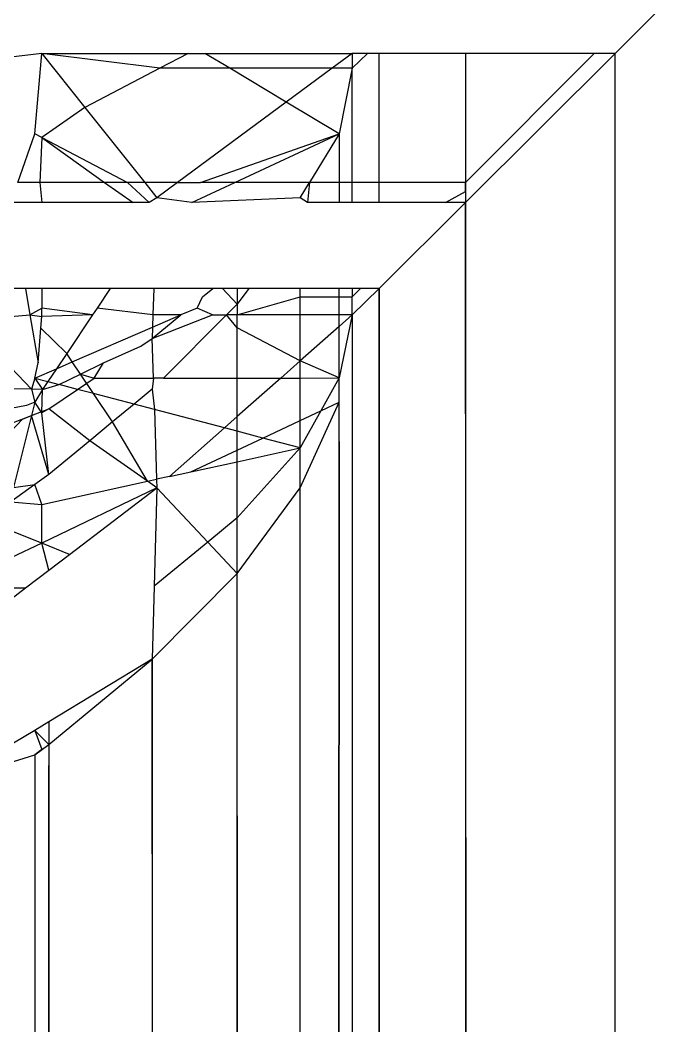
# Model space of a CAD drawing. Header units: inches. Extents: x 17 to 4615, y 5 to 3256.
# Drawn here: x 1654.662 to 1656.718, y 1396.532 to 1399.772 of the extents above; entities that cross this region are included whole.
import ezdxf

# ---------------------------------------------------------------- set-up
doc = ezdxf.new("R2010")
doc.units = ezdxf.units.IN
doc.header["$MEASUREMENT"] = 0

msp = doc.modelspace()

# ---------------------------------------------------------------- linework, layer by layer
for p, q in [((1657.2555, 1400.3385), (1656.58, 1399.6646)), ((1654.7324, 1399.6646), (1654.6324, 1399.6525)), ((1654.7094, 1399.4052), (1654.7324, 1399.6646)), ((1654.7324, 1399.6646), (1655.2035, 1399.6646)), ((1655.1121, 1399.6167), (1654.7324, 1399.6646)), ((1654.7324, 1399.6646), (1654.8713, 1399.4902)), ((1655.2035, 1399.6646), (1655.1121, 1399.6167)), ((1655.2035, 1399.6646), (1655.2578, 1399.6646)), ((1655.2578, 1399.6646), (1655.7324, 1399.6646)), ((1655.3378, 1399.6167), (1655.2578, 1399.6646)), ((1655.7324, 1399.6646), (1655.6675, 1399.6167)), ((1655.7324, 1399.6646), (1655.7324, 1399.6167)), ((1655.7324, 1399.6167), (1655.7814, 1399.6646)), ((1655.7814, 1399.6646), (1655.7324, 1399.6646)), ((1655.8192, 1399.6646), (1655.7814, 1399.6646)), ((1655.8193, 1399.2487), (1655.8192, 1399.6646)), ((1656.0978, 1399.6646), (1655.8192, 1399.6646)), ((1656.58, 1399.6646), (1656.0975, 1399.1839)), ((1656.0975, 1399.2487), (1656.5119, 1399.6646)), ((1656.0978, 1399.6646), (1656.0975, 1399.2487)), ((1656.5119, 1399.6646), (1656.0978, 1399.6646)), ((1656.58, 1399.6646), (1656.5119, 1399.6646)), ((1656.7102, 629.5998), (1656.58, 1399.6646)), ((1655.1121, 1399.6167), (1654.8713, 1399.4902)), ((1655.3378, 1399.6167), (1655.1121, 1399.6167)), ((1655.5199, 1399.5076), (1655.3378, 1399.6167)), ((1655.6675, 1399.6167), (1655.3378, 1399.6167)), ((1655.6675, 1399.6167), (1655.5199, 1399.5076)), ((1655.7324, 1399.6167), (1655.6675, 1399.6167)), ((1655.7324, 1399.6167), (1655.6901, 1399.4056)), ((1655.7324, 1399.2487), (1655.7324, 1399.6167)), ((1655.5199, 1399.5076), (1655.1696, 1399.2487)), ((1655.6901, 1399.4056), (1655.5199, 1399.5076)), ((1654.8713, 1399.4902), (1654.7324, 1399.3932)), ((1654.8713, 1399.4902), (1655.0637, 1399.2487)), ((1654.655, 1399.2487), (1654.7094, 1399.4052)), ((1654.7324, 1399.3932), (1654.7094, 1399.4052)), ((1654.7324, 1399.3932), (1654.7257, 1399.2487)), ((1654.7324, 1399.3932), (1654.9341, 1399.2487)), ((1654.7324, 1399.3932), (1655.0088, 1399.2487)), ((1655.2432, 1399.2487), (1655.6901, 1399.4056)), ((1655.3546, 1399.2487), (1655.6901, 1399.4056)), ((1655.6901, 1399.4056), (1655.595, 1399.2487)), ((1655.6901, 1399.4056), (1655.6901, 1399.2487)), ((1654.7257, 1399.2487), (1654.655, 1399.2487)), ((1654.7257, 1399.2487), (1654.7324, 1399.1839)), ((1654.9341, 1399.2487), (1654.7257, 1399.2487)), ((1654.9341, 1399.2487), (1655.0271, 1399.1839)), ((1655.0088, 1399.2487), (1654.9341, 1399.2487)), ((1655.0088, 1399.2487), (1655.0782, 1399.1839)), ((1655.0637, 1399.2487), (1655.0088, 1399.2487)), ((1655.0637, 1399.2487), (1655.103, 1399.1994)), ((1655.1696, 1399.2487), (1655.0637, 1399.2487)), ((1655.1696, 1399.2487), (1655.103, 1399.1994)), ((1655.1696, 1399.2487), (1655.2432, 1399.2487)), ((1655.2161, 1399.1839), (1655.3546, 1399.2487)), ((1655.3546, 1399.2487), (1655.2432, 1399.2487)), ((1655.595, 1399.2487), (1655.3546, 1399.2487)), ((1655.5649, 1399.199), (1655.595, 1399.2487)), ((1655.595, 1399.2487), (1655.5889, 1399.1839)), ((1655.6901, 1399.2487), (1655.595, 1399.2487)), ((1655.6901, 1399.2487), (1655.6901, 1399.1839)), ((1655.7324, 1399.2487), (1655.6901, 1399.2487)), ((1655.7324, 1399.1839), (1655.7324, 1399.2487)), ((1655.8193, 1399.2487), (1655.7324, 1399.2487)), ((1655.8193, 1399.1839), (1655.8193, 1399.2487)), ((1656.0975, 1399.2487), (1655.8193, 1399.2487)), ((1656.0976, 1399.2202), (1656.0975, 1399.2487)), ((1656.0975, 1399.2487), (1656.0975, 1399.1839)), ((1656.0332, 1399.1839), (1656.0976, 1399.2202)), ((1654.7324, 1399.1839), (1654.6324, 1399.1839)), ((1655.0271, 1399.1839), (1654.7324, 1399.1839)), ((1655.0782, 1399.1839), (1655.0271, 1399.1839)), ((1655.103, 1399.1994), (1655.0782, 1399.1839)), ((1655.2161, 1399.1839), (1655.103, 1399.1994)), ((1655.5649, 1399.199), (1655.2161, 1399.1839)), ((1655.5889, 1399.1839), (1655.5649, 1399.199)), ((1655.6901, 1399.1839), (1655.5889, 1399.1839)), ((1655.7324, 1399.1839), (1655.6901, 1399.1839)), ((1655.8193, 1399.1839), (1655.7324, 1399.1839)), ((1656.0975, 1399.1839), (1655.8192, 1398.9075)), ((1656.0332, 1399.1839), (1655.8193, 1399.1839)), ((1656.0975, 1399.1839), (1655.9986, 629.5992)), ((1656.0975, 1399.1839), (1656.0332, 1399.1839)), ((1656.6593, 629.5998), (1656.0975, 1399.1839)), ((1654.6791, 1398.9075), (1654.6324, 1398.9075)), ((1654.7324, 1398.9075), (1654.6791, 1398.9075)), ((1654.6791, 1398.9075), (1654.6935, 1398.8225)), ((1654.7324, 1398.9075), (1654.7324, 1398.844)), ((1654.9529, 1398.9075), (1654.7324, 1398.9075)), ((1654.9529, 1398.9075), (1654.9103, 1398.844)), ((1655.0933, 1398.9075), (1654.9529, 1398.9075)), ((1655.0933, 1398.9075), (1655.0905, 1398.8225)), ((1655.2832, 1398.9075), (1655.0933, 1398.9075)), ((1655.2498, 1398.8799), (1655.2832, 1398.9075)), ((1655.3141, 1398.9075), (1655.2832, 1398.9075)), ((1655.3616, 1398.8572), (1655.3141, 1398.9075)), ((1655.3616, 1398.9075), (1655.3141, 1398.9075)), ((1655.399, 1398.9075), (1655.3616, 1398.8572)), ((1655.399, 1398.9075), (1655.3616, 1398.9075)), ((1655.3616, 1398.9075), (1655.3616, 1398.8572)), ((1655.5649, 1398.9075), (1655.399, 1398.9075)), ((1655.6902, 1398.9075), (1655.5649, 1398.9075)), ((1655.5649, 1398.8799), (1655.5649, 1398.9075)), ((1655.6902, 1398.8799), (1655.6902, 1398.9075)), ((1655.7595, 1398.9075), (1655.6902, 1398.9075)), ((1655.8192, 1398.9075), (1655.7324, 1398.8225)), ((1655.7324, 1398.8799), (1655.7595, 1398.9075)), ((1655.7324, 1398.9075), (1655.7324, 1398.8799)), ((1655.8192, 1398.9075), (1655.7324, 629.6467)), ((1655.8192, 1398.9075), (1655.7595, 1398.9075)), ((1655.9986, 629.5992), (1655.8192, 1398.9075)), ((1655.2324, 1398.844), (1655.2498, 1398.8799)), ((1655.3617, 1398.8225), (1655.5649, 1398.8799)), ((1655.5649, 1398.8799), (1655.6902, 1398.8799)), ((1655.5649, 1398.8225), (1655.5649, 1398.8799)), ((1655.6902, 1398.8225), (1655.6902, 1398.8799)), ((1655.6902, 1398.8799), (1655.7324, 1398.8799)), ((1655.7324, 1398.8225), (1655.7324, 1398.8799)), ((1654.6935, 1398.8225), (1654.7324, 1398.844)), ((1654.7324, 1398.8167), (1654.7324, 1398.844)), ((1654.8959, 1398.8225), (1654.7324, 1398.844)), ((1654.9103, 1398.844), (1654.8959, 1398.8225)), ((1655.0905, 1398.8225), (1654.9103, 1398.844)), ((1655.2324, 1398.844), (1655.1806, 1398.8225)), ((1655.2827, 1398.8225), (1655.2324, 1398.844)), ((1655.3271, 1398.8225), (1655.3616, 1398.8572)), ((1655.3616, 1398.8572), (1655.3617, 1398.8225)), ((1654.6324, 1398.8167), (1654.6935, 1398.8225)), ((1654.6935, 1398.8225), (1654.7199, 1398.6676)), ((1654.6935, 1398.8225), (1654.7324, 1398.8167)), ((1654.7293, 1398.7793), (1654.7324, 1398.8167)), ((1654.8959, 1398.8225), (1654.7324, 1398.8167)), ((1654.8959, 1398.8225), (1654.8123, 1398.698)), ((1655.088, 1398.7459), (1655.1806, 1398.8225)), ((1655.088, 1398.7459), (1655.2827, 1398.8225)), ((1655.0905, 1398.8225), (1655.0892, 1398.7823)), ((1655.0892, 1398.7823), (1655.1806, 1398.8225)), ((1655.1806, 1398.8225), (1655.0905, 1398.8225)), ((1655.3271, 1398.8225), (1655.1239, 1398.6188)), ((1655.2827, 1398.8225), (1655.3271, 1398.8225)), ((1655.3617, 1398.8225), (1655.3271, 1398.8225)), ((1655.3617, 1398.7805), (1655.3271, 1398.8225)), ((1655.5649, 1398.8225), (1655.3617, 1398.8225)), ((1655.3617, 1398.7805), (1655.3617, 1398.8225)), ((1655.6902, 1398.8225), (1655.5649, 1398.8225)), ((1655.5649, 1398.6743), (1655.5649, 1398.8225)), ((1655.7324, 1398.8225), (1655.6902, 1398.619)), ((1655.7324, 1398.8225), (1655.6902, 1398.8225)), ((1655.6902, 1398.7852), (1655.6902, 1398.8225)), ((1655.7324, 1398.8225), (1655.6902, 1398.7852)), ((1655.7324, 1398.8225), (1655.7324, 970.4033)), ((1654.7199, 1398.6676), (1654.7293, 1398.7793)), ((1654.8123, 1398.698), (1654.7293, 1398.7793)), ((1654.8305, 1398.6708), (1655.0892, 1398.7823)), ((1655.0892, 1398.7823), (1655.088, 1398.7459)), ((1655.5649, 1398.6743), (1655.3617, 1398.7805)), ((1655.3617, 1398.6189), (1655.3617, 1398.7805)), ((1655.6902, 1398.7852), (1655.5649, 1398.6743)), ((1655.6902, 1398.619), (1655.6902, 1398.7852)), ((1655.0517, 1398.7212), (1655.088, 1398.7459)), ((1655.092, 1398.6187), (1655.088, 1398.7459)), ((1654.8123, 1398.698), (1654.7792, 1398.6487)), ((1654.8305, 1398.6708), (1654.8123, 1398.698)), ((1654.9307, 1398.6682), (1655.0517, 1398.7212)), ((1654.7094, 1398.6186), (1654.7199, 1398.6676)), ((1654.7792, 1398.6487), (1654.8305, 1398.6708)), ((1654.8568, 1398.6317), (1654.8305, 1398.6708)), ((1654.8568, 1398.6317), (1654.9307, 1398.6682)), ((1654.9007, 1398.6187), (1654.9307, 1398.6682)), ((1655.5649, 1398.6743), (1655.5023, 1398.6189)), ((1655.6902, 1398.619), (1655.5649, 1398.6743)), ((1655.5649, 1398.6189), (1655.5649, 1398.6743)), ((1654.6985, 1398.5828), (1654.6324, 1398.6525)), ((1654.7094, 1398.6186), (1654.7792, 1398.6487)), ((1654.7792, 1398.6487), (1654.7515, 1398.6075)), ((1654.7884, 1398.5979), (1654.8568, 1398.6317)), ((1654.8568, 1398.6317), (1654.9007, 1398.6187)), ((1654.8991, 1398.5688), (1654.8568, 1398.6317)), ((1654.7094, 1398.6186), (1654.6985, 1398.5828)), ((1654.7094, 1398.6186), (1654.7345, 1398.5821)), ((1654.7094, 1398.6186), (1654.7515, 1398.6075)), ((1654.7515, 1398.6075), (1654.7345, 1398.5821)), ((1654.7515, 1398.6075), (1654.7884, 1398.5979)), ((1654.8473, 1398.5824), (1654.9007, 1398.6187)), ((1654.9007, 1398.6187), (1655.092, 1398.6187)), ((1655.092, 1398.6187), (1655.0881, 1398.5828)), ((1655.1239, 1398.6188), (1655.092, 1398.6187)), ((1655.1239, 1398.6188), (1655.3617, 1398.6189)), ((1655.5023, 1398.6189), (1655.3617, 1398.4944)), ((1655.3617, 1398.6189), (1655.5023, 1398.6189)), ((1655.3617, 1398.4944), (1655.3617, 1398.6189)), ((1655.5023, 1398.6189), (1655.5649, 1398.6189)), ((1655.5649, 1398.6189), (1655.6902, 1398.619)), ((1655.5649, 1398.4821), (1655.5649, 1398.6189)), ((1655.6902, 1398.619), (1655.6314, 1398.5133)), ((1655.6902, 1398.5409), (1655.6902, 1398.619)), ((1654.6985, 1398.5828), (1654.6324, 1398.5841)), ((1654.6985, 1398.5828), (1654.7094, 1398.5413)), ((1654.7345, 1398.5821), (1654.6985, 1398.5828)), ((1654.7345, 1398.5821), (1654.7094, 1398.5413)), ((1654.7324, 1398.5062), (1654.7345, 1398.5821)), ((1654.7345, 1398.5821), (1654.7884, 1398.5979)), ((1654.7547, 1398.5195), (1654.8473, 1398.5824)), ((1654.8473, 1398.5824), (1654.7884, 1398.5979)), ((1654.8991, 1398.5688), (1654.8473, 1398.5824)), ((1655.0294, 1398.5345), (1654.8991, 1398.5688)), ((1654.9604, 1398.4777), (1654.8991, 1398.5688)), ((1655.0881, 1398.5828), (1655.0294, 1398.5345)), ((1655.0881, 1398.5828), (1655.0951, 1398.5173)), ((1654.7094, 1398.5413), (1654.6827, 1398.5306)), ((1654.7094, 1398.5413), (1654.6987, 1398.498)), ((1654.7324, 1398.5062), (1654.7094, 1398.5413)), ((1655.0294, 1398.5345), (1654.9604, 1398.4777)), ((1655.0951, 1398.5173), (1655.0294, 1398.5345)), ((1655.565, 1398.2651), (1655.6902, 1398.5409)), ((1655.6314, 1398.5133), (1655.6902, 1398.5409)), ((1655.6901, 1398.4143), (1655.6902, 1398.5409)), ((1654.6827, 1398.5306), (1654.6324, 1398.5208)), ((1654.6987, 1398.498), (1654.7547, 1398.5195)), ((1654.7547, 1398.5195), (1654.7324, 1398.5062)), ((1654.7547, 1398.3083), (1654.7324, 1398.5062)), ((1654.8867, 1398.417), (1654.7547, 1398.5195)), ((1655.3206, 1398.4581), (1655.0951, 1398.5173)), ((1655.0951, 1398.5173), (1655.1022, 1398.2927)), ((1655.5649, 1398.4821), (1655.6314, 1398.5133)), ((1655.6314, 1398.5133), (1655.565, 1398.3939)), ((1654.6324, 1398.4727), (1654.6987, 1398.498)), ((1654.6324, 1398.4468), (1654.6695, 1398.4868)), ((1654.6987, 1398.498), (1654.6411, 1398.2659)), ((1654.6695, 1398.4868), (1654.6987, 1398.498)), ((1654.7547, 1398.3083), (1654.6987, 1398.498)), ((1654.9604, 1398.4777), (1654.8867, 1398.417)), ((1655.0732, 1398.2864), (1654.9604, 1398.4777)), ((1655.3617, 1398.4944), (1655.3206, 1398.4581)), ((1655.3617, 1398.4473), (1655.3617, 1398.4944)), ((1655.4443, 1398.4256), (1655.5649, 1398.4821)), ((1655.565, 1398.3939), (1655.5649, 1398.4821)), ((1655.3206, 1398.4581), (1655.1441, 1398.3019)), ((1655.3617, 1398.4473), (1655.3206, 1398.4581)), ((1655.4443, 1398.4256), (1655.3617, 1398.4473)), ((1655.3617, 1398.3868), (1655.3617, 1398.4473)), ((1654.8867, 1398.417), (1654.7547, 1398.3083)), ((1655.0732, 1398.2864), (1654.8867, 1398.417)), ((1655.3617, 1398.3868), (1655.4443, 1398.4256)), ((1655.565, 1398.3939), (1655.4443, 1398.4256)), ((1655.6901, 1398.4143), (1655.5179, 738.6621)), ((1655.5374, 655.8935), (1655.6901, 1398.4143)), ((1655.7324, 970.4033), (1655.6901, 1398.4143)), ((1655.2124, 1398.3168), (1655.3617, 1398.3868)), ((1655.565, 1398.3939), (1655.3617, 1398.1687)), ((1655.3617, 1398.3494), (1655.565, 1398.3939)), ((1655.3617, 1398.3494), (1655.3617, 1398.3868)), ((1655.565, 1398.2651), (1655.565, 1398.3939)), ((1655.2124, 1398.3168), (1655.3617, 1398.3494)), ((1655.3617, 1398.1687), (1655.3617, 1398.3494)), ((1654.7547, 1398.3083), (1654.7094, 1398.2756)), ((1655.1441, 1398.3019), (1655.2124, 1398.3168)), ((1654.7094, 1398.2756), (1654.6324, 1398.2201)), ((1654.6411, 1398.2659), (1654.7094, 1398.2756)), ((1654.7324, 1398.2119), (1654.7094, 1398.2756)), ((1654.7324, 1398.2119), (1655.0732, 1398.2864)), ((1655.0732, 1398.2864), (1655.1022, 1398.2927)), ((1655.103, 1398.2655), (1655.0732, 1398.2864)), ((1655.1441, 1398.3019), (1655.1022, 1398.2927)), ((1655.1022, 1398.2927), (1655.103, 1398.2655)), ((1655.103, 1398.2655), (1654.7324, 1398.0864)), ((1654.8213, 1398.0507), (1655.103, 1398.2655)), ((1655.103, 1398.2655), (1655.0944, 1397.9487)), ((1655.103, 1398.2655), (1655.2668, 1398.0906)), ((1655.3617, 1397.9893), (1655.565, 1398.2651)), ((1655.4985, 820.6719), (1655.565, 1398.2651)), ((1654.6324, 1398.2201), (1654.7324, 1398.2119)), ((1654.7324, 1398.0864), (1654.7324, 1398.2119)), ((1655.3617, 1398.1687), (1655.2668, 1398.0906)), ((1655.3617, 1397.9893), (1655.3617, 1398.1687)), ((1654.7324, 1398.0864), (1654.6324, 1398.1266)), ((1654.7324, 1398.0864), (1654.6324, 1398.0395)), ((1654.7546, 1397.9999), (1654.7324, 1398.0864)), ((1654.8213, 1398.0507), (1654.7324, 1398.0864)), ((1655.2668, 1398.0906), (1655.0944, 1397.9487)), ((1655.2668, 1398.0906), (1655.3617, 1397.9893)), ((1654.7546, 1397.9999), (1654.8213, 1398.0507)), ((1654.6795, 1397.9427), (1654.7546, 1397.9999)), ((1655.0881, 1397.7137), (1655.3617, 1397.9893)), ((1655.3619, 1397.2089), (1655.3617, 1397.9893)), ((1654.6324, 1397.9426), (1654.6795, 1397.9427)), ((1654.6324, 1397.9068), (1654.6795, 1397.9427)), ((1655.0944, 1397.9487), (1655.0881, 1397.7137)), ((1654.7547, 1397.4382), (1655.0881, 1397.7137)), ((1655.0881, 1397.7137), (1654.7547, 1397.5111)), ((1655.0881, 1397.7137), (1655.0881, 629.6467)), ((1655.2468, 1038.2328), (1655.0881, 1397.7137)), ((1654.7547, 1397.5111), (1654.7094, 1397.4836)), ((1654.7547, 1397.5111), (1654.7547, 1397.4382)), ((1654.7094, 1397.4836), (1654.6411, 1397.4421)), ((1654.7094, 1397.4836), (1654.7547, 1397.4382)), ((1654.7094, 1397.4836), (1654.7324, 1397.4221)), ((1654.7094, 1397.4054), (1654.7547, 1397.4382)), ((1654.7547, 1397.4382), (1654.7547, 1397.3708)), ((1654.6411, 1397.3836), (1654.7094, 1397.4054)), ((1654.7324, 1397.4221), (1654.7094, 1397.4054)), ((1654.7094, 1397.4054), (1654.7324, 1347.2808)), ((1654.7547, 1397.3708), (1654.7324, 1347.2808)), ((1655.0881, 629.6467), (1654.7547, 1397.3708)), ((1655.2468, 1038.2328), (1655.3619, 1397.2089)), ((1655.3619, 1397.2089), (1655.4985, 820.6719)), ((1655.3619, 1397.2089), (1655.4766, 629.6467))]:
    msp.add_line(p, q)

doc.saveas('drawing.dxf')
